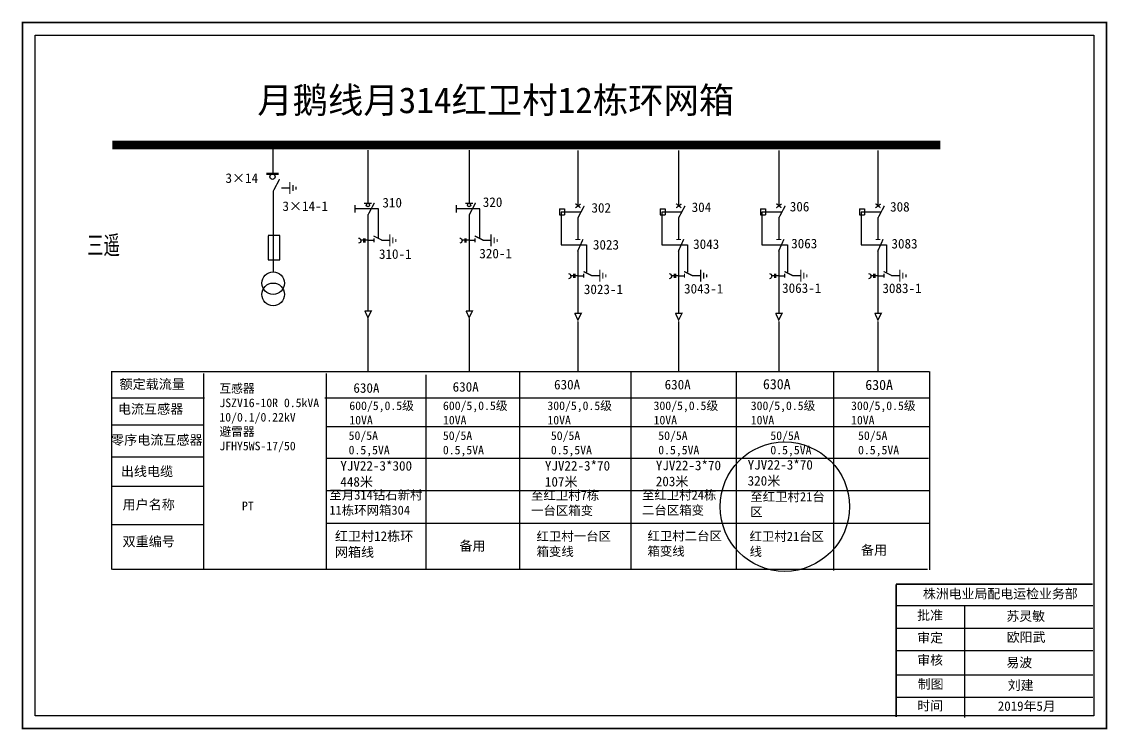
# Model space of a CAD drawing. Extents: x -186 to 211, y -164 to 97.
# Drawn here: x -49.8 to 75.8, y -163.3 to -81.4 of the extents above; entities that cross this region are included whole.
import ezdxf

# ---------------------------------------------------------------- set-up
doc = ezdxf.new("R2010")
doc.units = 0
doc.header["$LTSCALE"] = 0.774411
doc.linetypes.add('ACAD_ISO02W100', pattern=[15, 12, -3])
doc.linetypes.add('CENTER', pattern=[50.8, 31.75, -6.35, 6.35, -6.35])
doc.layers.get('0').update_dxf_attribs({"linetype": 'CONTINUOUS'})
doc.layers.add('2', color=7, linetype='CONTINUOUS')
doc.layers.add('3', color=7, linetype='CONTINUOUS')
doc.styles.add('hztxt_txtstyle_0.00_0_0', font='simkai.ttf')
doc.styles.add('hztxt_txtstyle_2.70_0_0', font='simkai.ttf', dxfattribs={"height": 2.7})
doc.styles.add('字体', font='', dxfattribs={"height": 2.5})
doc.styles.add('宋体', font='', dxfattribs={"width": 0.65})
doc.styles.get('字体').set_extended_font_data('SimSun')
doc.styles.get('宋体').set_extended_font_data('SimSun')

# ---------------------------------------------------------------- blocks, each defined once
blk = doc.blocks.new('JD')
for points in [[(-2, 0.2), (-2, -0.2), (2, 0.2), (2, -0.2)], [(1, -1.2), (1, -0.8), (-1, -1.2), (-1, -0.8)], [(-0.5, -1.8), (-0.5, -2.2), (0.5, -1.8), (0.5, -2.2)]]:
    blk.add_trace(points)

msp = doc.modelspace()

# ---------------------------------------------------------------- linework, layer by layer
at = {"color": 0}
for p, q in [((-20.75, -95.66), (-20.75, -98.95)), ((-9.76, -96.26), (-9.76, -102.37)), ((1.96, -96.26), (1.96, -102.37)), ((14.54, -96.3), (14.54, -102.71)), ((26.2, -96.3), (26.2, -102.71)), ((37.8, -96.3), (37.8, -102.71)), ((49.28, -96.3), (49.28, -102.71)), ((-20.73, -100.98), (-20.73, -110.31)), ((-19.75, -100.61), (-18.81, -100.61)), ((-9.76, -103.74), (-9.76, -114.84)), ((1.96, -103.74), (1.96, -114.84)), ((12.41, -103.06), (13.01, -103.06)), ((12.41, -103.06), (12.41, -103.72)), ((12.41, -103.72), (13.01, -103.72)), ((13.01, -103.06), (13.01, -103.72)), ((14.54, -104.07), (14.54, -106.55)), ((24.07, -103.06), (24.67, -103.06)), ((24.07, -103.06), (24.07, -103.72)), ((24.07, -103.72), (24.67, -103.72)), ((24.67, -103.06), (24.67, -103.72)), ((26.2, -104.07), (26.2, -106.55)), ((35.67, -103.06), (36.27, -103.06)), ((35.67, -103.06), (35.67, -103.72)), ((35.67, -103.72), (36.27, -103.72)), ((36.27, -103.06), (36.27, -103.72)), ((37.8, -104.07), (37.8, -106.55)), ((47.15, -103.06), (47.74, -103.06)), ((47.15, -103.06), (47.15, -103.72)), ((47.15, -103.72), (47.74, -103.72)), ((47.74, -103.06), (47.74, -103.72)), ((49.28, -104.07), (49.28, -106.55)), ((-9.76, -106.68), (-9.07, -106.68)), ((-8.17, -106.66), (-7.23, -106.66)), ((1.96, -106.68), (2.65, -106.68)), ((3.55, -106.66), (4.49, -106.66)), ((14.54, -107.79), (14.54, -115.09)), ((26.2, -107.79), (26.2, -115.09)), ((37.8, -107.79), (37.8, -115.09)), ((49.28, -107.79), (49.28, -115.09)), ((14.54, -110.79), (15.23, -110.79)), ((16.14, -110.77), (17.08, -110.77)), ((26.2, -110.79), (26.89, -110.79)), ((27.8, -110.77), (28.74, -110.77)), ((37.8, -110.79), (38.49, -110.79)), ((39.39, -110.77), (40.33, -110.77)), ((49.28, -110.79), (49.97, -110.79)), ((50.87, -110.77), (51.81, -110.77)), ((-28.69, -124.94), (-39.39, -124.94)), ((-28.73, -128.09), (-39.43, -128.09)), ((-28.73, -131.8), (-39.43, -131.8)), ((-28.77, -135.19), (-39.47, -135.19)), ((-28.73, -139.6), (-39.43, -139.6))]:
    msp.add_line(p, q, dxfattribs=at)
at = {"color": 0, "linetype": 'ACAD_ISO02W100'}
for p, q in [((14.84, -103.41), (12.6, -103.41)), ((12.6, -103.41), (12.6, -107.22)), ((26.5, -103.41), (24.26, -103.41)), ((24.26, -103.41), (24.26, -107.22)), ((38.1, -103.41), (35.86, -103.41)), ((35.86, -103.41), (35.86, -107.22)), ((49.58, -103.41), (47.34, -103.41)), ((47.34, -103.41), (47.34, -107.22)), ((12.6, -107.22), (15.56, -107.22)), ((15.56, -107.22), (15.56, -110.36)), ((24.26, -107.22), (27.22, -107.22)), ((27.22, -107.22), (27.22, -110.36)), ((35.86, -107.22), (38.81, -107.22)), ((38.81, -107.22), (38.81, -110.36)), ((47.34, -107.22), (50.29, -107.22)), ((50.29, -107.22), (50.29, -110.36))]:
    msp.add_line(p, q, dxfattribs=at)
at = {"color": 0, "linetype": 'CENTER'}
for p, q in [((-9.76, -115.73), (-9.76, -121.87)), ((1.96, -115.73), (1.96, -121.87)), ((14.55, -116.08), (14.55, -121.84)), ((26.21, -116.08), (26.21, -121.84)), ((37.8, -116.08), (37.8, -121.84)), ((49.28, -116.08), (49.28, -121.84))]:
    msp.add_line(p, q, dxfattribs=at)
at = {"color": 0, "linetype": 'Continuous'}
for p, q in [((-39.46, -121.86), (55.21, -121.86)), ((-39.41, -144.8), (-39.41, -121.86)), ((55.26, -121.87), (55.26, -144.81)), ((-28.79, -122.1), (-28.79, -144.8)), ((-14.58, -122.1), (-14.58, -144.8)), ((-3.06, -122.26), (-3.06, -144.78)), ((7.77, -121.9), (7.77, -144.79)), ((20.66, -121.9), (20.66, -144.79)), ((32.86, -121.92), (32.86, -144.81)), ((44.13, -121.99), (44.13, -144.89)), ((-14.75, -124.92), (55.24, -124.92)), ((-14.58, -128.22), (55.26, -128.22)), ((-14.58, -131.9), (55.15, -131.9)), ((-14.58, -135.63), (55.34, -135.63)), ((-14.58, -139.42), (55.24, -139.42)), ((55, -144.8), (-39.34, -144.8)), ((51.39, -148.96), (74.14, -148.96)), ((59.29, -148.96), (59.29, -161.9)), ((51.39, -151.56), (74.14, -151.56)), ((51.39, -154.15), (74.14, -154.15)), ((51.39, -156.98), (74.14, -156.98)), ((51.39, -159.57), (74.14, -159.57))]:
    msp.add_line(p, q, dxfattribs=at)
at = {"color": 0, "linetype": 'Continuous', "const_width": 0.182}
msp.add_lwpolyline([(-49.74, -81.48), (75.74, -81.48), (75.74, -163.18), (-49.74, -163.18)], close=True, dxfattribs=at)
at = {"color": 0, "linetype": 'Continuous'}
msp.add_lwpolyline([(-48.27, -82.96), (74.26, -82.96), (74.26, -161.71), (-48.27, -161.71)], close=True, dxfattribs=at)
at = {"color": 0}
for points, const_width in [([(-39.34, -95.66), (56.51, -95.66)], 0.998), ([(-21.5, -98.99), (-20.1, -98.99)], 0.238), ([(-20.73, -101.02), (-19.98, -99.6)], 0.15), ([(-10.2, -102.39), (-9.32, -102.39)], 0.15), ([(-9.76, -103.77), (-9.01, -102.35)], 0.15), ([(1.51, -102.39), (2.4, -102.39)], 0.15), ([(1.96, -103.77), (2.7, -102.35)], 0.15), ([(14.26, -102.93), (14.87, -102.48)], 0.15), ([(14.26, -102.44), (14.85, -102.92)], 0.15), ([(14.54, -104.11), (15.29, -102.69)], 0.15), ([(25.92, -102.93), (26.53, -102.48)], 0.15), ([(25.92, -102.44), (26.51, -102.92)], 0.15), ([(26.2, -104.11), (26.95, -102.69)], 0.15), ([(37.52, -102.44), (38.11, -102.92)], 0.15), ([(37.51, -102.93), (38.12, -102.48)], 0.15), ([(37.8, -104.11), (38.55, -102.69)], 0.15), ([(49, -102.44), (49.58, -102.92)], 0.15), ([(48.99, -102.93), (49.6, -102.48)], 0.15), ([(49.28, -104.11), (50.03, -102.69)], 0.15), ([(-9.11, -106.18), (-8.11, -106.68)], 0.15), ([(-9.07, -106.45), (-9.07, -106.91)], 0.15), ([(2.61, -106.18), (3.61, -106.68)], 0.15), ([(2.65, -106.45), (2.65, -106.91)], 0.15), ([(14.27, -106.59), (14.83, -106.59)], 0.15), ([(14.51, -107.97), (15.14, -106.56)], 0.15), ([(25.93, -106.59), (26.49, -106.59)], 0.15), ([(26.17, -107.97), (26.8, -106.56)], 0.15), ([(37.53, -106.59), (38.09, -106.59)], 0.15), ([(37.77, -107.97), (38.4, -106.56)], 0.15), ([(49.01, -106.59), (49.56, -106.59)], 0.15), ([(49.25, -107.97), (49.88, -106.56)], 0.15), ([(15.2, -110.29), (16.19, -110.79)], 0.15), ([(15.23, -110.56), (15.23, -111.02)], 0.15), ([(26.85, -110.29), (27.85, -110.79)], 0.15), ([(26.89, -110.56), (26.89, -111.02)], 0.15), ([(38.45, -110.29), (39.45, -110.79)], 0.15), ([(38.49, -110.56), (38.49, -111.02)], 0.15), ([(49.93, -110.29), (50.93, -110.79)], 0.15), ([(49.97, -110.56), (49.97, -111.02)], 0.15), ([(-10.13, -114.86), (-9.37, -114.86), (-9.76, -115.63), (-10.12, -114.84)], 0.15), ([(1.59, -114.86), (2.35, -114.86), (1.96, -115.63), (1.6, -114.84)], 0.15), ([(14.18, -115.14), (14.94, -115.14), (14.55, -115.91), (14.18, -115.12)], 0.15), ([(25.83, -115.14), (26.6, -115.14), (26.21, -115.91), (25.84, -115.12)], 0.15), ([(37.43, -115.14), (38.19, -115.14), (37.8, -115.91), (37.44, -115.12)], 0.15), ([(48.91, -115.14), (49.67, -115.14), (49.28, -115.91), (48.92, -115.12)], 0.15)]:
    msp.add_lwpolyline(points, dxfattribs=dict(at, const_width=const_width))
for points in [[(-11.27, -102.62), (-11.27, -103.45)], [(0.45, -102.62), (0.45, -103.45)], [(-21.32, -106.15), (-21.32, -108.95), (-19.94, -108.95), (-19.94, -106.12), (-21.32, -106.12)], [(-10.27, -106.68), (-10.58, -106.68)], [(-10.27, -106.47), (-10.27, -106.92)], [(-10.13, -106.47), (-10.13, -106.92)], [(-9.76, -106.68), (-10.13, -106.68)], [(1.45, -106.68), (1.14, -106.68)], [(1.45, -106.47), (1.45, -106.92)], [(1.59, -106.47), (1.59, -106.92)], [(1.95, -106.68), (1.59, -106.68)], [(14.04, -110.57), (14.04, -111.02)], [(14.18, -110.57), (14.18, -111.02)], [(25.7, -110.57), (25.7, -111.02)], [(25.84, -110.57), (25.84, -111.02)], [(37.3, -110.57), (37.3, -111.02)], [(37.44, -110.57), (37.44, -111.02)], [(48.77, -110.57), (48.77, -111.02)], [(48.91, -110.57), (48.91, -111.02)], [(14.04, -110.78), (13.72, -110.78)], [(14.54, -110.78), (14.18, -110.78)], [(25.7, -110.78), (25.38, -110.78)], [(26.2, -110.78), (25.84, -110.78)], [(37.3, -110.78), (36.98, -110.78)], [(37.8, -110.78), (37.44, -110.78)], [(48.77, -110.78), (48.46, -110.78)], [(49.27, -110.78), (48.91, -110.78)]]:
    msp.add_lwpolyline(points, dxfattribs=at)
at = {"color": 0, "linetype": 'ACAD_ISO02W100'}
for points in [[(-8.54, -106.45), (-8.54, -103.04), (-11.27, -103.04)], [(3.18, -106.45), (3.18, -103.04), (0.45, -103.04)]]:
    msp.add_lwpolyline(points, dxfattribs=at)
at = {"color": 0}
for points in [[(-10.85, -106.42, -0.877934), (-10.84, -107.03)], [(0.87, -106.42, -0.877934), (0.88, -107.03)], [(13.46, -110.52, -0.877934), (13.47, -111.13)], [(25.11, -110.52, -0.877934), (25.13, -111.13)], [(36.71, -110.52, -0.877934), (36.72, -111.13)], [(48.19, -110.52, -0.877934), (48.2, -111.13)]]:
    msp.add_lwpolyline(points, format="xyb", dxfattribs=at)
at = {"color": 0, "linetype": 'Continuous', "const_width": 0.182}
for points in [[(51.39, -146.49), (51.38, -161.86)], [(51.39, -146.49), (74.14, -146.49)]]:
    msp.add_lwpolyline(points, dxfattribs=at)
at = {"color": 0}
for centre, radius in [((-20.8, -99.33), 0.305), ((-9.76, -102.6), 0.192), ((1.96, -102.6), 0.192)]:
    msp.add_circle(centre, radius, dxfattribs=at)
at = {"color": 1, "linetype": 'Continuous'}
msp.add_circle((38.5, -137.51), 7.49, dxfattribs=at)
at = {"layer": '2', "color": 0}
for centre in [(-20.72, -111.64), (-20.72, -112.94)]:
    msp.add_circle(centre, 1.31, dxfattribs=at)

# ---------------------------------------------------------------- block references
at = {"color": 0, "xscale": 0.3494655254594932, "yscale": 0.3494655254594932, "zscale": 0.3494655254595134, "rotation": 90}
for p in [(-18.79, -100.64), (-7.22, -106.69), (4.5, -106.69), (17.09, -110.79), (28.75, -110.79), (40.35, -110.79), (51.82, -110.79)]:
    msp.add_blockref('JD', p, dxfattribs=at)

# ---------------------------------------------------------------- texts
at = {"color": 0, "linetype": 'Continuous', "style": 'hztxt_txtstyle_2.70_0_0'}
for s, p in [('3×14', (-26.24, -100.04)), ('310', (-8.08, -102.88)), ('320', (3.54, -102.82)), ('3×14-1', (-19.65, -103.29)), ('302', (16.12, -103.48)), ('304', (27.72, -103.41)), ('306', (39.08, -103.34)), ('308', (50.69, -103.36)), ('3023', (16.29, -107.75)), ('3043', (27.89, -107.68)), ('3063', (39.24, -107.61)), ('3083', (50.85, -107.63)), ('310-1', (-8.48, -108.83)), ('320-1', (3.14, -108.77)), ('3023-1', (15.24, -112.91)), ('3043-1', (26.84, -112.84)), ('3063-1', (38.19, -112.77)), ('3083-1', (49.8, -112.79))]:
    msp.add_text(s, height=1.109, dxfattribs=at).set_placement(p)
at = {"color": 0, "linetype": 'Continuous', "attachment_point": 1}
for s, insert, char_height, width, style in [('月鹅线月314红卫村12栋环网箱', (-22.57, -88.97), 3, 90.5642, '字体'), ('{\\fSimSun|b0|i0|c134|p2;额定载流量}', (-38.51, -122.77), 1.1094, 17.8852, 'hztxt_txtstyle_2.70_0_0'), ('{\\fSimSun|b0|i0|c134|p2;630A}', (0.05, -123.09), 1.1094, 17.8852, 'hztxt_txtstyle_2.70_0_0'), ('{\\fSimSun|b0|i0|c134|p2;630A}', (11.79, -122.83), 1.1094, 17.8852, 'hztxt_txtstyle_2.70_0_0'), ('{\\fSimSun|b0|i0|c134|p2;630A}', (24.59, -122.83), 1.1094, 17.8852, 'hztxt_txtstyle_2.70_0_0'), ('{\\fSimSun|b0|i0|c134|p2;630A}', (35.97, -122.74), 1.1757, 9.454, 'hztxt_txtstyle_0.00_0_0'), ('{\\fSimSun|b0|i0|c134|p2;630A}', (47.82, -122.83), 1.1757, 9.454, 'hztxt_txtstyle_0.00_0_0'), ('\\A1;{\\fSimSun|b0|i0|c134|p2;互感器\\PJSZV16-10R 0.5kVA\\P10/0.1/0.22kV\\P避雷器\\PJFHY5WS-17/50}', (-26.95, -123.33), 0.9985, 18.4113, 'hztxt_txtstyle_2.70_0_0'), ('{\\fSimSun|b0|i0|c134|p2;630A}', (-11.44, -123.22), 1.1094, 17.8852, 'hztxt_txtstyle_2.70_0_0'), ('{\\fSimSun|b0|i0|c134|p2;电流互感器}', (-38.7, -125.65), 1.1094, 17.8852, 'hztxt_txtstyle_2.70_0_0'), ('\\A1;{\\fSimSun|b0|i0|c134|p2;600/5,0.5级\\P10VA}', (-11.91, -125.33), 0.9985, 18.4113, 'hztxt_txtstyle_2.70_0_0'), ('\\A1;{\\fSimSun|b0|i0|c134|p2;600/5,0.5级\\P10VA}', (-1.07, -125.33), 0.9985, 18.4113, 'hztxt_txtstyle_2.70_0_0'), ('\\A1;{\\fSimSun|b0|i0|c134|p2;300/5,0.5级\\P10VA}', (11.02, -125.33), 0.9985, 18.4113, 'hztxt_txtstyle_2.70_0_0'), ('\\A1;{\\fSimSun|b0|i0|c134|p2;300/5,0.5级\\P10VA}', (23.31, -125.33), 0.9985, 18.4113, 'hztxt_txtstyle_2.70_0_0'), ('\\A1;{\\fSimSun|b0|i0|c134|p2;300/5,0.5级\\P10VA}', (34.56, -125.33), 0.9985, 18.4113, 'hztxt_txtstyle_2.70_0_0'), ('\\A1;{\\fSimSun|b0|i0|c134|p2;300/5,0.5级\\P10VA}', (46.17, -125.33), 0.9985, 18.4113, 'hztxt_txtstyle_2.70_0_0'), ('{\\fSimSun|b0|i0|c134|p2;零序电流互感器}', (-39.49, -129.23), 1.1094, 17.8852, 'hztxt_txtstyle_2.70_0_0'), ('{\\fSimSun|b0|i0|c134|p2;50/5A\\P0.5,5VA}', (-11.99, -128.79), 0.9985, 17.8852, 'hztxt_txtstyle_2.70_0_0'), ('{\\fSimSun|b0|i0|c134|p2;50/5A\\P0.5,5VA}', (-1.08, -128.79), 0.9985, 17.8852, 'hztxt_txtstyle_2.70_0_0'), ('{\\fSimSun|b0|i0|c134|p2;50/5A\\P0.5,5VA}', (11.42, -128.79), 0.9985, 17.8852, 'hztxt_txtstyle_2.70_0_0'), ('{\\fSimSun|b0|i0|c134|p2;50/5A\\P0.5,5VA}', (23.85, -128.79), 0.9985, 17.8852, 'hztxt_txtstyle_2.70_0_0'), ('{\\fSimSun|b0|i0|c134|p2;50/5A\\P0.5,5VA}', (36.83, -128.79), 0.9985, 17.8852, 'hztxt_txtstyle_2.70_0_0'), ('{\\fSimSun|b0|i0|c134|p2;50/5A\\P0.5,5VA}', (46.98, -128.79), 0.9985, 17.8852, 'hztxt_txtstyle_2.70_0_0'), ('{\\fSimSun|b0|i0|c134|p2;出线电缆}', (-38.36, -132.87), 1.1094, 17.8852, 'hztxt_txtstyle_2.70_0_0'), ('{\\fSimSun|b0|i0|c134|p2;YJV22-3*300\\P448米}', (-12.95, -132.23), 1.1094, 17.8852, 'hztxt_txtstyle_2.70_0_0'), ('{\\fSimSun|b0|i0|c134|p2;YJV22-3*70\\P107米}', (10.73, -132.22), 1.1094, 17.8852, 'hztxt_txtstyle_2.70_0_0'), ('{\\fSimSun|b0|i0|c134|p2;YJV22-3*70\\P203米}', (23.57, -132.18), 1.1094, 17.8852, 'hztxt_txtstyle_2.70_0_0'), ('{\\fSimSun|b0|i0|c134|p2;YJV22-3*70\\P320米}', (34.2, -132.11), 1.1094, 17.8852, 'hztxt_txtstyle_2.70_0_0'), ('{\\fSimSun|b0|i0|c134|p2;至月314钻石新村11栋环网箱304}', (-14.22, -135.63), 1.0539, 11.4381, 'hztxt_txtstyle_2.70_0_0'), ('{\\fSimSun|b0|i0|c134|p2;至红卫村7栋一台区箱变}', (9.12, -135.67), 1.0539, 9.2018, 'hztxt_txtstyle_2.70_0_0'), ('{\\fSimSun|b0|i0|c134|p2;至红卫村24栋二台区箱变}', (21.96, -135.63), 1.0539, 9.2018, 'hztxt_txtstyle_2.70_0_0'), ('{\\fSimSun|b0|i0|c134|p2;至红卫村21台区}', (34.5, -135.83), 1.0539, 9.2018, 'hztxt_txtstyle_2.70_0_0'), ('{\\fSimSun|b0|i0|c134|p2;用户名称}', (-38.16, -136.72), 1.1094, 17.8852, 'hztxt_txtstyle_2.70_0_0'), ('{\\fSimSun|b0|i0|c134|p2;PT}', (-24.34, -136.92), 1.0024, 7.7986, 'hztxt_txtstyle_0.00_0_0'), ('{\\fSimSun|b0|i0|c134|p2;红卫村12栋环网箱线}', (-13.58, -140.36), 1.1094, 10.274, 'hztxt_txtstyle_2.70_0_0'), ('{\\fSimSun|b0|i0|c134|p2;红卫村一台区箱变线}', (9.76, -140.41), 1.0539, 9.2018, 'hztxt_txtstyle_2.70_0_0'), ('{\\fSimSun|b0|i0|c134|p2;红卫村二台区箱变线}', (22.6, -140.37), 1.0539, 9.2018, 'hztxt_txtstyle_2.70_0_0'), ('{\\fSimSun|b0|i0|c134|p2;红卫村21台区线}', (34.42, -140.42), 1.0539, 9.2018, 'hztxt_txtstyle_2.70_0_0'), ('{\\fSimSun|b0|i0|c134|p2;双重编号}', (-38.16, -140.98), 1.1094, 17.8852, 'hztxt_txtstyle_2.70_0_0'), ('{\\fSimSun|b0|i0|c134|p2;备用}', (0.83, -141.49), 1.1094, 17.8852, 'hztxt_txtstyle_2.70_0_0'), ('{\\fSimSun|b0|i0|c134|p2;备用}', (47.32, -141.97), 1.1094, 17.8852, 'hztxt_txtstyle_2.70_0_0'), ('株洲电业局配电运检业务部', (54.49, -147.04), 1.0944, 29.9201, '字体'), ('{\\fKaiTi_GB2312|b0|i0|c134|p49;批准}', (53.83, -149.53), 1.0944, 8.5588, '字体'), ('苏灵敏', (64.15, -149.63), 1.094, 8.5588, '字体'), ('\\f\uffbfﾬￌﾣﾤ_GB2312|b0|i0|c134|p49;审定', (53.83, -152.13), 1.0944, 8.5588, '字体'), ('欧阳武', (64.2, -152.06), 1.094, 8.5588, '字体'), ('\\f\uffbfﾬￌﾣﾤ_GB2312|b0|i0|c134|p49;审核', (53.83, -154.71), 1.0944, 8.5588, '字体'), ('易波', (64.15, -155), 1.094, 8.5588, '字体'), ('\\f\uffbfﾬￌﾣﾤ_GB2312|b0|i0|c134|p49;制图', (53.89, -157.49), 1.0944, 8.5588, '字体'), ('刘建', (64.31, -157.63), 1.094, 8.5588, '字体'), ('\\f\uffbfﾬￌﾣﾤ_GB2312|b0|i0|c134|p49;时间', (53.83, -160), 1.0944, 8.5588, '字体'), ('2019年5月', (63.16, -160.04), 1.094, 16.0081, '字体')]:
    msp.add_mtext(s, dxfattribs=dict(at, insert=insert, char_height=char_height, width=width, style=style))
at = {"layer": '3', "color": 0, "style": '宋体', "width": 0.65}
msp.add_text('三遥', height=2.143, dxfattribs=at).set_placement((-42.26, -108.31, -0.03))

doc.saveas('drawing.dxf')
